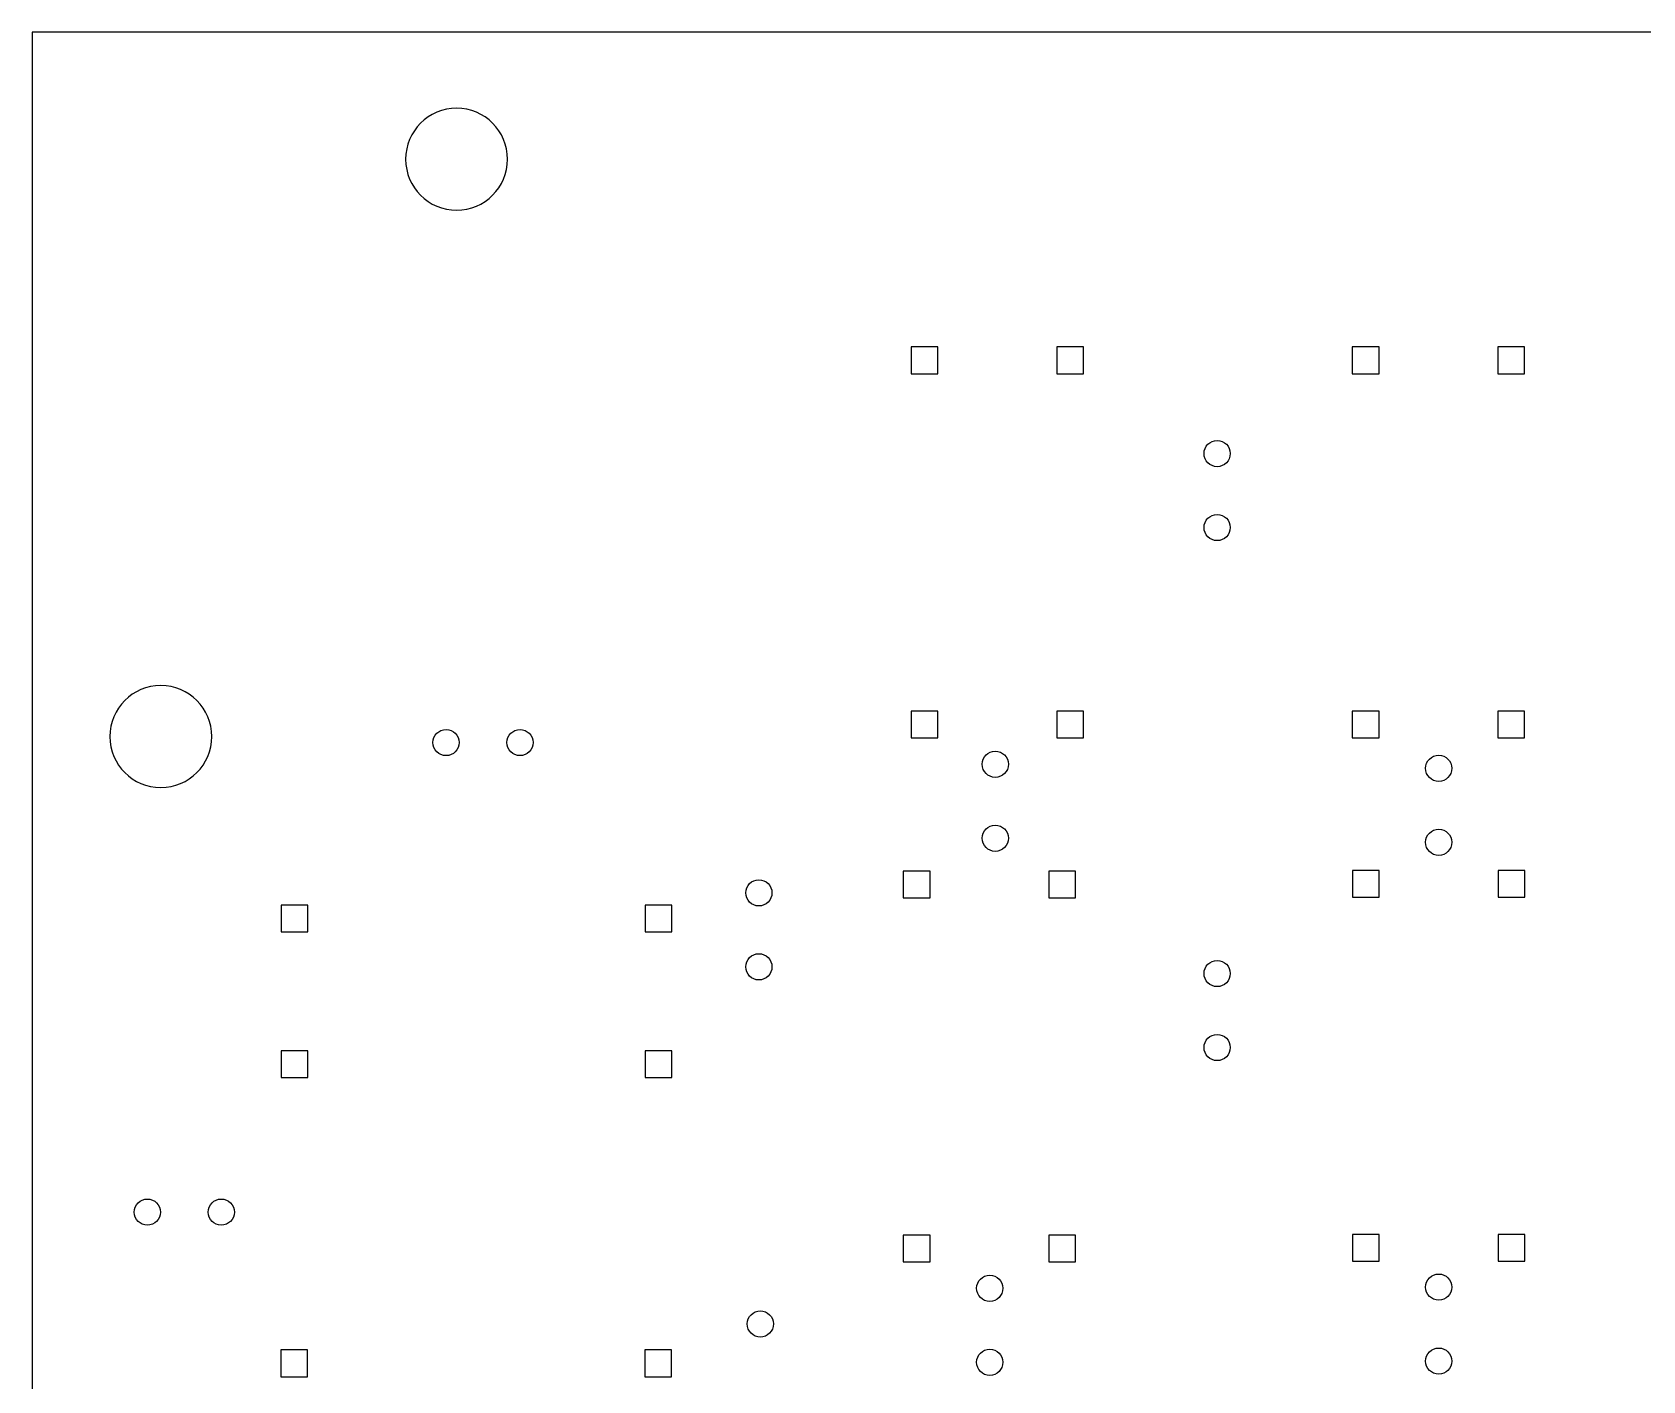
# Model space of a CAD drawing. Extents: x 32 to 259, y -121 to -30.
# Drawn here: x 32.8 to 88.1, y -75.9 to -29.6 of the extents above; entities that cross this region are included whole.
import ezdxf

# ---------------------------------------------------------------- set-up
doc = ezdxf.new("R2010")
doc.units = 0
doc.layers.add('BLACK', color=7, linetype='CONTINUOUS')

msp = doc.modelspace()

# ---------------------------------------------------------------- linework, layer by layer
at = {"layer": 'BLACK', "linetype": 'CONTINUOUS'}
for p, q in [((32.8305, -29.566), (32.8305, -105.046)), ((258.8905, -29.566), (32.8305, -29.566)), ((63.939624, -40.370376), (63.020376, -40.370376)), ((63.020376, -40.370376), (63.020376, -41.289624)), ((63.939624, -41.289624), (63.939624, -40.370376)), ((68.939624, -40.370376), (68.020376, -40.370376)), ((68.020376, -40.370376), (68.020376, -41.289624)), ((68.939624, -41.289624), (68.939624, -40.370376)), ((79.089624, -40.370376), (78.170376, -40.370376)), ((78.170376, -40.370376), (78.170376, -41.289624)), ((79.089624, -41.289624), (79.089624, -40.370376)), ((84.089624, -40.370376), (83.170376, -40.370376)), ((83.170376, -40.370376), (83.170376, -41.289624)), ((84.089624, -41.289624), (84.089624, -40.370376)), ((63.020376, -41.289624), (63.939624, -41.289624)), ((68.020376, -41.289624), (68.939624, -41.289624)), ((78.170376, -41.289624), (79.089624, -41.289624)), ((83.170376, -41.289624), (84.089624, -41.289624)), ((63.939624, -52.870376), (63.020376, -52.870376)), ((63.020376, -52.870376), (63.020376, -53.789624)), ((63.939624, -53.789624), (63.939624, -52.870376)), ((68.939624, -52.870376), (68.020376, -52.870376)), ((68.020376, -52.870376), (68.020376, -53.789624)), ((68.939624, -53.789624), (68.939624, -52.870376)), ((79.089624, -52.870376), (78.170376, -52.870376)), ((78.170376, -52.870376), (78.170376, -53.789624)), ((79.089624, -53.789624), (79.089624, -52.870376)), ((84.089624, -52.870376), (83.170376, -52.870376)), ((83.170376, -52.870376), (83.170376, -53.789624)), ((84.089624, -53.789624), (84.089624, -52.870376)), ((63.020376, -53.789624), (63.939624, -53.789624)), ((68.020376, -53.789624), (68.939624, -53.789624)), ((78.170376, -53.789624), (79.089624, -53.789624)), ((83.170376, -53.789624), (84.089624, -53.789624)), ((63.669624, -58.360376), (62.750376, -58.360376)), ((62.750376, -58.360376), (62.750376, -59.279624)), ((63.669624, -59.279624), (63.669624, -58.360376)), ((68.669624, -58.360376), (67.750376, -58.360376)), ((67.750376, -58.360376), (67.750376, -59.279624)), ((68.669624, -59.279624), (68.669624, -58.360376)), ((79.099624, -58.340376), (78.180376, -58.340376)), ((78.180376, -58.340376), (78.180376, -59.259624)), ((79.099624, -59.259624), (79.099624, -58.340376)), ((84.099624, -58.340376), (83.180376, -58.340376)), ((83.180376, -58.340376), (83.180376, -59.259624)), ((84.099624, -59.259624), (84.099624, -58.340376)), ((42.299624, -59.530376), (41.380376, -59.530376)), ((41.380376, -59.530376), (41.380376, -60.449624)), ((42.299624, -60.449624), (42.299624, -59.530376)), ((54.799624, -59.530376), (53.880376, -59.530376)), ((53.880376, -59.530376), (53.880376, -60.449624)), ((54.799624, -60.449624), (54.799624, -59.530376)), ((62.750376, -59.279624), (63.669624, -59.279624)), ((67.750376, -59.279624), (68.669624, -59.279624)), ((78.180376, -59.259624), (79.099624, -59.259624)), ((83.180376, -59.259624), (84.099624, -59.259624)), ((41.380376, -60.449624), (42.299624, -60.449624)), ((53.880376, -60.449624), (54.799624, -60.449624)), ((42.299624, -64.530376), (41.380376, -64.530376)), ((41.380376, -64.530376), (41.380376, -65.449624)), ((42.299624, -65.449624), (42.299624, -64.530376)), ((54.799624, -64.530376), (53.880376, -64.530376)), ((53.880376, -64.530376), (53.880376, -65.449624)), ((54.799624, -65.449624), (54.799624, -64.530376)), ((41.380376, -65.449624), (42.299624, -65.449624)), ((53.880376, -65.449624), (54.799624, -65.449624)), ((63.669624, -70.860376), (62.750376, -70.860376)), ((62.750376, -70.860376), (62.750376, -71.779624)), ((63.669624, -71.779624), (63.669624, -70.860376)), ((68.669624, -70.860376), (67.750376, -70.860376)), ((67.750376, -70.860376), (67.750376, -71.779624)), ((68.669624, -71.779624), (68.669624, -70.860376)), ((79.099624, -70.840376), (78.180376, -70.840376)), ((78.180376, -70.840376), (78.180376, -71.759624)), ((79.099624, -71.759624), (79.099624, -70.840376)), ((84.099624, -70.840376), (83.180376, -70.840376)), ((83.180376, -70.840376), (83.180376, -71.759624)), ((84.099624, -71.759624), (84.099624, -70.840376)), ((62.750376, -71.779624), (63.669624, -71.779624)), ((67.750376, -71.779624), (68.669624, -71.779624)), ((78.180376, -71.759624), (79.099624, -71.759624)), ((83.180376, -71.759624), (84.099624, -71.759624)), ((42.289624, -74.800376), (41.370376, -74.800376)), ((41.370376, -74.800376), (41.370376, -75.719624)), ((42.289624, -75.719624), (42.289624, -74.800376)), ((54.789624, -74.800376), (53.870376, -74.800376)), ((53.870376, -74.800376), (53.870376, -75.719624)), ((54.789624, -75.719624), (54.789624, -74.800376)), ((41.370376, -75.719624), (42.289624, -75.719624)), ((53.870376, -75.719624), (54.789624, -75.719624))]:
    msp.add_line(p, q, dxfattribs=at)
at = {"layer": 'BLACK'}
for centre in [(73.53, -44.03), (73.53, -46.57), (47.045, -53.95), (49.585, -53.95), (65.91, -54.695), (81.14, -54.835), (65.91, -57.235), (81.14, -57.375), (57.79, -59.11), (57.79, -61.65), (73.53, -61.88), (73.53, -64.42), (36.785, -70.07), (39.325, -70.07), (65.72, -72.685), (81.14, -72.645), (57.84, -73.91), (65.72, -75.225), (81.14, -75.185)]:
    msp.add_circle(centre, 0.45, dxfattribs=at)
for centre, start, end in [((47.4075, -33.926), 0, 180), ((47.4075, -33.926), -180, 0), ((37.2475, -53.746), 0, 180), ((37.2475, -53.746), -180, 0)]:
    msp.add_arc(centre, 1.75, start, end, dxfattribs=at)

doc.saveas('drawing.dxf')
